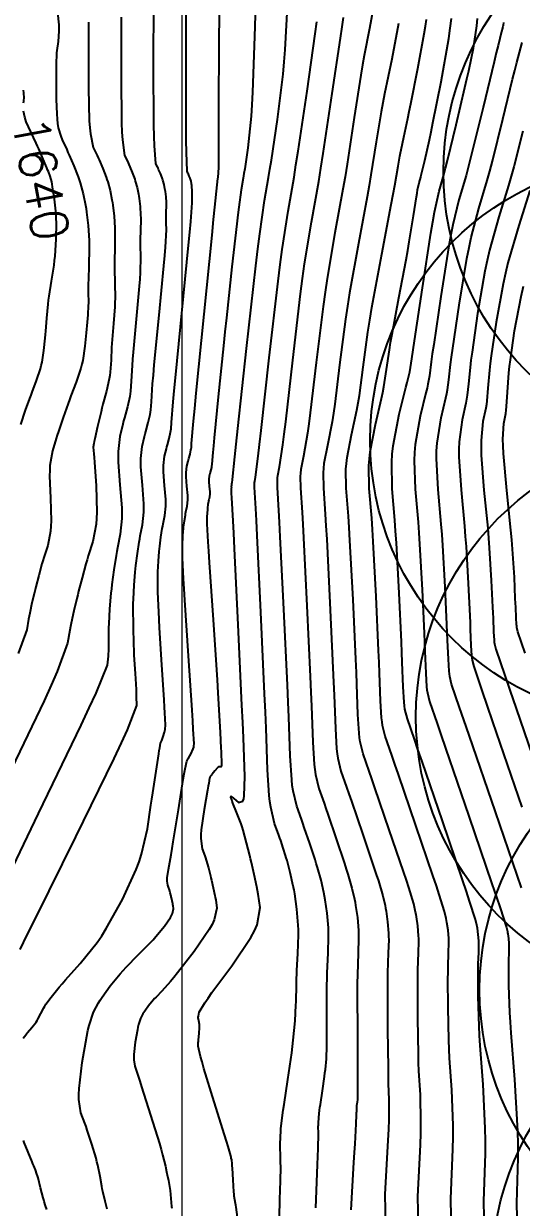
# Model space of a CAD drawing. Header units: metres. Extents: x 837117 to 838477, y 1189012 to 1191015.
# Drawn here: x 837660.1 to 837711.6, y 1189453.6 to 1189576 of the extents above; entities that cross this region are included whole.
import ezdxf

# ---------------------------------------------------------------- set-up
doc = ezdxf.new("R2010")
doc.units = ezdxf.units.M
doc.header["$LTSCALE"] = 0.3
for name, color, linetype in [('CIRCULOS', 60, 'Continuous'), ('COTAS 10', 1, 'Continuous'), ('COTAS INT', 252, 'Continuous')]:
    doc.layers.add(name, color=color, linetype=linetype)
doc.layers.add('COORD', color=7, linetype='Continuous', lineweight=20)
doc.styles.get("Standard").update_dxf_attribs({"font": 'simplex.shx'})

msp = doc.modelspace()

# ---------------------------------------------------------------- linework, layer by layer
at = {"layer": 'CIRCULOS'}
for centre in [(837732.54, 1189560.678), (837724.959, 1189532.911), (837729.694, 1189504.3), (837736.287, 1189476.06), (837737.58, 1189447.088)]:
    msp.add_circle(centre, 29, dxfattribs=at)
at = {"layer": 'COORD'}
msp.add_line((837676.514, 1189013.872), (837676.514, 1191013.872), dxfattribs=at)
at = {"layer": 'COTAS 10'}
for points, elevation in [([(837660.07, 1189471.065), (837660.326, 1189471.396), (837660.417, 1189471.509), (837660.516, 1189471.632), (837660.949, 1189472.153), (837661.39, 1189472.729), (837661.495, 1189472.887), (837661.592, 1189473.043), (837661.879, 1189473.597), (837662.189, 1189474.194), (837662.3, 1189474.376), (837662.422, 1189474.565), (837662.952, 1189475.312), (837663.781, 1189476.327), (837664.092, 1189476.687), (837664.437, 1189477.08), (837665.974, 1189478.782), (837667.718, 1189480.967), (837668.194, 1189481.665), (837668.666, 1189482.403), (837670.346, 1189485.403), (837671.752, 1189488.512), (837672.051, 1189489.318), (837672.312, 1189490.101), (837672.928, 1189492.731), (837673.283, 1189495.152), (837673.38, 1189495.802), (837673.475, 1189496.444), (837673.811, 1189498.691), (837674.084, 1189500.465), (837674.139, 1189500.81), (837674.185, 1189501.09), (837674.279, 1189501.572), (837674.342, 1189501.717), (837674.369, 1189501.786), (837674.401, 1189501.866), (837674.55, 1189502.26), (837674.693, 1189502.732), (837674.721, 1189502.862), (837674.744, 1189502.993), (837674.784, 1189503.463), (837674.731, 1189504.703), (837674.696, 1189505.318), (837674.651, 1189506.052), (837674.415, 1189509.685), (837674.171, 1189513.519), (837674.122, 1189514.379), (837674.081, 1189515.152), (837673.999, 1189517.215), (837673.989, 1189518.615), (837673.993, 1189518.97), (837674, 1189519.311), (837674.051, 1189520.422), (837674.134, 1189521.419), (837674.161, 1189521.687), (837674.19, 1189521.953), (837674.311, 1189522.885), (837674.453, 1189523.782), (837674.496, 1189524.026), (837674.54, 1189524.267), (837674.712, 1189525.122), (837674.821, 1189526.107), (837674.825, 1189526.432), (837674.818, 1189526.779), (837674.701, 1189528.217), (837674.584, 1189529.647), (837674.578, 1189529.988), (837674.582, 1189530.306), (837674.692, 1189531.258), (837674.876, 1189532.027), (837674.927, 1189532.229), (837674.978, 1189532.428), (837675.162, 1189533.109), (837675.312, 1189533.756), (837675.341, 1189533.933), (837675.365, 1189534.109), (837675.408, 1189534.737), (837675.579, 1189536.884), (837675.684, 1189538.017), (837675.814, 1189539.385), (837677.166, 1189553.102), (837677.293, 1189554.436), (837677.394, 1189555.528), (837677.546, 1189557.458), (837677.535, 1189557.804), (837677.535, 1189557.992), (837677.543, 1189558.321), (837677.55, 1189558.636), (837677.549, 1189558.719), (837677.546, 1189558.801), (837677.528, 1189559.086), (837677.498, 1189559.349), (837677.488, 1189559.417), (837677.477, 1189559.483), (837677.431, 1189559.705), (837677.373, 1189559.915), (837677.355, 1189559.973), (837677.335, 1189560.031), (837677.253, 1189560.242), (837677.164, 1189560.448), (837677.114, 1189560.558), (837677.024, 1189560.748), (837676.953, 1189562.727), (837676.941, 1189563.909), (837676.931, 1189565.367), (837676.921, 1189572.924), (837676.929, 1189580.808)], 1650), ([(837690.334, 1189453.494), (837690.526, 1189457.944), (837690.56, 1189458.855), (837690.586, 1189459.626), (837690.612, 1189461.249), (837690.599, 1189461.931), (837690.601, 1189462.108), (837690.605, 1189462.28), (837690.639, 1189462.861), (837690.727, 1189463.618), (837690.766, 1189463.901), (837690.811, 1189464.217), (837691.025, 1189465.624), (837691.242, 1189467.112), (837691.289, 1189467.479), (837691.33, 1189467.826), (837691.43, 1189468.915), (837691.476, 1189470.256), (837691.483, 1189470.761), (837691.488, 1189471.326), (837691.484, 1189473.849), (837691.489, 1189476.536), (837691.5, 1189477.204), (837691.515, 1189477.838), (837691.601, 1189479.849), (837691.657, 1189481.575), (837691.652, 1189482.029), (837691.639, 1189482.472), (837691.518, 1189483.985), (837691.312, 1189485.387), (837691.246, 1189485.76), (837691.175, 1189486.127), (837690.885, 1189487.397), (837690.513, 1189488.727), (837690.39, 1189489.132), (837690.259, 1189489.552), (837689.715, 1189491.202), (837689.143, 1189492.862), (837688.995, 1189493.289), (837688.851, 1189493.703), (837688.368, 1189495.078), (837687.988, 1189496.653), (837687.909, 1189497.192), (837687.841, 1189497.776), (837687.691, 1189500.257), (837687.544, 1189504.274), (837687.478, 1189505.826), (837687.402, 1189507.569), (837687.033, 1189515.453), (837686.665, 1189522.935), (837686.588, 1189524.425), (837686.522, 1189525.663), (837686.374, 1189528.033), (837686.359, 1189528.802), (837686.377, 1189529.031), (837686.404, 1189529.267), (837686.581, 1189530.178), (837686.936, 1189532.448), (837687.076, 1189533.541), (837687.234, 1189534.836), (837687.953, 1189541.189), (837688.76, 1189548.046), (837688.972, 1189549.659), (837689.18, 1189551.147), (837689.893, 1189555.489), (837690.638, 1189559.68), (837690.866, 1189561.073), (837691.104, 1189562.566), (837692.041, 1189568.801), (837692.882, 1189574.511), (837693.059, 1189575.673), (837693.212, 1189576.654)], 1660), ([(837707.816, 1189449.241), (837707.706, 1189454.212), (837707.888, 1189459.135), (837707.891, 1189460.451), (837707.874, 1189461.746), (837707.641, 1189466.253), (837707.342, 1189470.311), (837707.283, 1189471.324), (837707.235, 1189472.288), (837707.148, 1189475.368), (837707.142, 1189477.75), (837707.145, 1189478.274), (837707.151, 1189478.74), (837707.188, 1189479.932), (837707.213, 1189480.711), (837707.211, 1189480.915), (837707.205, 1189481.115), (837707.15, 1189481.798), (837707.057, 1189482.43), (837707.027, 1189482.599), (837706.996, 1189482.764), (837706.865, 1189483.337), (837706.251, 1189485.239), (837705.915, 1189486.243), (837705.506, 1189487.453), (837703.43, 1189493.545), (837701.326, 1189499.689), (837700.899, 1189500.931), (837700.54, 1189501.976), (837699.808, 1189504.091), (837699.565, 1189505.097), (837699.515, 1189505.441), (837699.472, 1189505.814), (837699.376, 1189507.397), (837699.282, 1189509.961), (837699.24, 1189510.952), (837699.191, 1189512.065), (837698.956, 1189517.097), (837698.676, 1189522.296), (837698.599, 1189523.514), (837698.522, 1189524.635), (837698.244, 1189527.882), (837698.188, 1189530.659), (837698.251, 1189531.484), (837698.347, 1189532.333), (837698.98, 1189535.599), (837699.667, 1189538.355), (837699.798, 1189538.882), (837699.903, 1189539.306), (837700.071, 1189539.985), (837700.269, 1189541.324), (837700.55, 1189543.208), (837701.365, 1189548.671), (837702.246, 1189554.336), (837702.443, 1189555.506), (837702.62, 1189556.504), (837703.092, 1189558.671), (837703.569, 1189560.358), (837703.75, 1189561.054), (837703.952, 1189561.849), (837704.858, 1189565.546), (837705.77, 1189569.407), (837705.975, 1189570.305), (837706.161, 1189571.129), (837706.66, 1189573.489), (837706.987, 1189575.775), (837707.062, 1189576.553)], 1670), ([(837660.109, 1189567.817), (837660.115, 1189567.989), (837660.12, 1189568.041), (837660.125, 1189568.095), (837660.153, 1189568.305), (837660.128, 1189568.859), (837660.1, 1189569.131)], 1640), ([(837659.826, 1189534.54), (837660.313, 1189536.012), (837660.753, 1189537.234), (837660.877, 1189537.57), (837661.001, 1189537.905), (837661.457, 1189539.107), (837661.853, 1189540.311), (837661.94, 1189540.647), (837662.017, 1189540.985), (837662.214, 1189542.215), (837662.338, 1189543.481), (837662.37, 1189543.842), (837662.4, 1189544.206), (837662.5, 1189545.558), (837662.632, 1189546.984), (837662.684, 1189547.395), (837662.741, 1189547.813), (837663.001, 1189549.383), (837663.257, 1189551.028), (837663.312, 1189551.494), (837663.36, 1189551.965), (837663.478, 1189553.702), (837663.497, 1189555.414), (837663.482, 1189555.869), (837663.459, 1189556.316), (837663.303, 1189557.86), (837663.107, 1189559.13), (837663.058, 1189559.404), (837663.011, 1189559.644), (837662.861, 1189560.229), (837662.667, 1189560.722), (837662.594, 1189560.904), (837662.511, 1189561.105), (837662.139, 1189561.995), (837661.679, 1189563.046), (837661.542, 1189563.349), (837661.4, 1189563.657), (837660.849, 1189564.81), (837660.382, 1189565.863), (837660.293, 1189566.108), (837660.222, 1189566.332), (837660.108, 1189566.969)], 1640), ([(837712.008, 1189510.895), (837711.248, 1189513.105), (837711.143, 1189513.541), (837711.121, 1189513.69), (837711.102, 1189513.851), (837711.061, 1189514.538), (837711.02, 1189515.649), (837711.002, 1189516.078), (837710.981, 1189516.561), (837710.879, 1189518.742), (837710.688, 1189521.657), (837710.61, 1189522.602), (837710.522, 1189523.606), (837710.113, 1189527.732), (837709.773, 1189531.54), (837709.727, 1189532.344), (837709.703, 1189533.04), (837709.79, 1189534.65), (837709.985, 1189535.698), (837710.028, 1189536.039), (837710.066, 1189536.403), (837710.166, 1189537.901), (837710.319, 1189539.873), (837710.391, 1189540.535), (837710.475, 1189541.248), (837710.887, 1189544.24), (837711.574, 1189547.794), (837711.831, 1189548.86)], 1680), ([(837662.518, 1189453.335), (837662.38, 1189453.723), (837662.247, 1189454.157), (837662.195, 1189454.344), (837662.137, 1189454.56), (837661.872, 1189455.582), (837661.603, 1189456.602), (837661.542, 1189456.818), (837661.487, 1189457.004), (837661.336, 1189457.434), (837661.15, 1189457.863), (837661.073, 1189458.048), (837660.984, 1189458.262), (837660.571, 1189459.276), (837660.174, 1189460.28), (837660.096, 1189460.488)], 1650)]:
    msp.add_lwpolyline(points, dxfattribs=dict(at, elevation=elevation))
at = {"layer": 'COTAS INT'}
for points, elevation in [([(837668.747, 1189453.38), (837668.541, 1189454.212), (837668.307, 1189455.184), (837668.248, 1189455.46), (837668.192, 1189455.737), (837668.011, 1189456.763), (837667.783, 1189457.91), (837667.697, 1189458.265), (837667.601, 1189458.635), (837667.171, 1189460.107), (837666.697, 1189461.56), (837666.574, 1189461.919), (837666.453, 1189462.259), (837666.045, 1189463.331), (837665.829, 1189464.71), (837665.829, 1189465.244), (837665.855, 1189465.843), (837666.167, 1189468.557), (837666.639, 1189471.264), (837666.765, 1189471.86), (837666.89, 1189472.388), (837667.326, 1189473.74), (837667.852, 1189474.717), (837668.033, 1189475.009), (837668.23, 1189475.31), (837669.068, 1189476.476), (837670.085, 1189477.714), (837670.394, 1189478.061), (837670.715, 1189478.41), (837671.975, 1189479.684), (837673.205, 1189480.921), (837673.507, 1189481.247), (837673.793, 1189481.565), (837674.687, 1189482.654), (837675.31, 1189483.56), (837675.425, 1189483.763), (837675.515, 1189483.945), (837675.63, 1189484.431), (837675.576, 1189484.774), (837675.56, 1189484.866), (837675.543, 1189484.957), (837675.475, 1189485.275), (837675.4, 1189485.588), (837675.379, 1189485.676), (837675.358, 1189485.765), (837675.278, 1189486.09), (837675.189, 1189486.41), (837675.162, 1189486.496), (837675.134, 1189486.581), (837675.022, 1189486.875), (837674.961, 1189487.298), (837674.964, 1189487.463), (837674.977, 1189487.649), (837675.096, 1189488.494), (837675.36, 1189490.04), (837675.464, 1189490.669), (837675.581, 1189491.383), (837676.116, 1189494.688), (837676.628, 1189497.815), (837676.731, 1189498.418), (837676.817, 1189498.907), (837676.988, 1189499.727), (837677.073, 1189499.857), (837677.106, 1189499.912), (837677.143, 1189499.975), (837677.307, 1189500.27), (837677.474, 1189500.59), (837677.513, 1189500.669), (837677.548, 1189500.743), (837677.646, 1189500.976), (837677.708, 1189501.18), (837677.72, 1189501.236), (837677.73, 1189501.292), (837677.748, 1189501.495), (837677.659, 1189503.015), (837677.602, 1189503.901), (837677.531, 1189504.989), (837677.157, 1189510.599), (837676.778, 1189516.368), (837676.704, 1189517.556), (837676.644, 1189518.566), (837676.537, 1189520.734), (837676.53, 1189521.681), (837676.533, 1189521.921), (837676.537, 1189522.152), (837676.572, 1189522.903), (837676.628, 1189523.578), (837676.646, 1189523.759), (837676.666, 1189523.939), (837676.748, 1189524.57), (837676.844, 1189525.176), (837676.873, 1189525.341), (837676.903, 1189525.504), (837677.019, 1189526.082), (837677.092, 1189526.749), (837677.095, 1189526.968), (837677.091, 1189527.203), (837677.011, 1189528.176), (837676.932, 1189529.143), (837676.928, 1189529.374), (837676.931, 1189529.589), (837677.006, 1189530.232), (837677.13, 1189530.753), (837677.164, 1189530.89), (837677.199, 1189531.024), (837677.323, 1189531.485), (837677.425, 1189531.922), (837677.444, 1189532.042), (837677.461, 1189532.161), (837677.489, 1189532.586), (837677.691, 1189534.895), (837677.816, 1189536.201), (837677.971, 1189537.798), (837678.782, 1189545.973), (837679.6, 1189554.143), (837679.76, 1189555.736), (837679.891, 1189557.038), (837680.122, 1189559.323), (837680.159, 1189559.652), (837680.168, 1189559.72), (837680.175, 1189559.779), (837680.194, 1189559.912), (837680.21, 1189560.003), (837680.215, 1189560.037), (837680.221, 1189560.073), (837680.245, 1189560.235), (837680.269, 1189560.477), (837680.275, 1189560.565), (837680.281, 1189560.662), (837680.297, 1189561.088), (837680.31, 1189563.487), (837680.313, 1189564.828), (837680.316, 1189566.463), (837680.325, 1189574.813), (837680.562, 1189583.595)], 1652), ([(837684.165, 1189580.117), (837684.012, 1189574.683), (837683.788, 1189568.938), (837683.714, 1189567.628), (837683.635, 1189566.44), (837683.309, 1189563.166), (837682.984, 1189560.989), (837682.907, 1189560.493), (837682.835, 1189560.043), (837682.619, 1189558.806), (837682.361, 1189557.019), (837682.262, 1189556.224), (837682.151, 1189555.298), (837681.652, 1189550.865), (837681.085, 1189545.588), (837680.932, 1189544.13), (837680.78, 1189542.672), (837680.245, 1189537.417), (837679.822, 1189533.153), (837679.741, 1189532.32), (837679.676, 1189531.639), (837679.571, 1189530.435), (837679.556, 1189530.213), (837679.548, 1189530.151), (837679.537, 1189530.089), (837679.484, 1189529.861), (837679.419, 1189529.62), (837679.401, 1189529.55), (837679.383, 1189529.479), (837679.319, 1189529.207), (837679.28, 1189528.872), (837679.278, 1189528.76), (837679.28, 1189528.639), (837679.322, 1189528.135), (837679.363, 1189527.627), (837679.365, 1189527.505), (837679.364, 1189527.391), (837679.326, 1189527.043), (837679.265, 1189526.742), (837679.249, 1189526.656), (837679.234, 1189526.57), (837679.184, 1189526.254), (837679.142, 1189525.925), (837679.131, 1189525.831), (837679.122, 1189525.737), (837679.093, 1189525.385), (837679.075, 1189524.993), (837679.072, 1189524.873), (837679.071, 1189524.748), (837679.074, 1189524.254), (837679.178, 1189522.411), (837679.24, 1189521.435), (837679.316, 1189520.258), (837679.71, 1189514.325), (837680.119, 1189508.128), (837680.205, 1189506.784), (837680.279, 1189505.602), (837680.447, 1189502.675), (837680.523, 1189501.069), (837680.538, 1189500.719), (837680.551, 1189500.411), (837680.58, 1189499.639), (837680.569, 1189499.253), (837680.557, 1189499.188), (837680.541, 1189499.141), (837680.452, 1189499.121), (837680.296, 1189499.118), (837680.238, 1189499.082), (837680.174, 1189499.031), (837679.886, 1189498.718), (837679.613, 1189498.377), (837679.558, 1189498.308), (837679.512, 1189498.249), (837679.418, 1189498.131), (837679.386, 1189498.078), (837679.379, 1189498.062), (837679.372, 1189498.044), (837679.355, 1189497.974), (837679.258, 1189497.43), (837679.201, 1189497.114), (837679.132, 1189496.726), (837678.771, 1189494.727), (837678.472, 1189492.602), (837678.441, 1189492.134), (837678.432, 1189491.719), (837678.586, 1189490.656), (837678.866, 1189489.915), (837678.938, 1189489.703), (837679.006, 1189489.487), (837679.229, 1189488.681), (837679.43, 1189487.864), (837679.484, 1189487.641), (837679.537, 1189487.419), (837679.725, 1189486.63), (837679.896, 1189485.831), (837679.939, 1189485.602), (837679.98, 1189485.371), (837680.114, 1189484.509), (837679.825, 1189483.287), (837679.6, 1189482.829), (837679.311, 1189482.318), (837677.744, 1189480.039), (837676.029, 1189477.814), (837675.648, 1189477.338), (837675.306, 1189476.921), (837674.409, 1189475.919), (837673.812, 1189475.315), (837673.66, 1189475.15), (837673.514, 1189474.986), (837673.032, 1189474.399), (837672.635, 1189473.847), (837672.542, 1189473.704), (837672.456, 1189473.566), (837672.207, 1189473.103), (837672, 1189472.463), (837671.941, 1189472.212), (837671.881, 1189471.93), (837671.658, 1189470.648), (837671.51, 1189469.363), (837671.498, 1189469.079), (837671.498, 1189468.826), (837671.6, 1189468.173), (837671.964, 1189467.121), (837672.129, 1189466.618), (837672.321, 1189466.022), (837673.246, 1189463.102), (837674.153, 1189460.152), (837674.335, 1189459.536), (837674.486, 1189459.008), (837674.779, 1189457.831), (837674.884, 1189457.233), (837674.917, 1189457.071), (837674.951, 1189456.911), (837675.088, 1189456.345), (837675.215, 1189455.721), (837675.243, 1189455.525), (837675.268, 1189455.318), (837675.333, 1189454.486), (837675.417, 1189453.663), (837675.454, 1189453.463)], 1654), ([(837659.734, 1189480.228), (837660.488, 1189481.751), (837661.362, 1189483.514), (837665.512, 1189491.883), (837669.479, 1189500.01), (837670.237, 1189501.622), (837670.847, 1189502.957), (837671.821, 1189505.469), (837671.804, 1189506.405), (837671.79, 1189506.745), (837671.772, 1189507.121), (837671.673, 1189508.771), (837671.563, 1189510.67), (837671.539, 1189511.202), (837671.518, 1189511.738), (837671.461, 1189513.696), (837671.448, 1189515.549), (837671.454, 1189516.019), (837671.463, 1189516.469), (837671.531, 1189517.94), (837671.64, 1189519.26), (837671.676, 1189519.615), (837671.715, 1189519.967), (837671.875, 1189521.201), (837672.063, 1189522.388), (837672.12, 1189522.711), (837672.178, 1189523.03), (837672.405, 1189524.161), (837672.549, 1189525.466), (837672.555, 1189525.895), (837672.546, 1189526.354), (837672.391, 1189528.258), (837672.236, 1189530.151), (837672.227, 1189530.603), (837672.233, 1189531.024), (837672.379, 1189532.283), (837672.622, 1189533.3), (837672.69, 1189533.569), (837672.757, 1189533.832), (837673.001, 1189534.734), (837673.199, 1189535.59), (837673.238, 1189535.824), (837673.27, 1189536.057), (837673.326, 1189536.888), (837673.456, 1189538.763), (837673.534, 1189539.654), (837673.63, 1189540.706), (837674.131, 1189545.848), (837674.622, 1189550.973), (837674.713, 1189552.015), (837674.784, 1189552.892), (837674.878, 1189554.695), (837674.856, 1189555.418), (837674.855, 1189555.614), (837674.855, 1189555.809), (837674.872, 1189556.496), (837674.886, 1189557.152), (837674.884, 1189557.327), (837674.879, 1189557.499), (837674.842, 1189558.093), (837674.778, 1189558.641), (837674.757, 1189558.783), (837674.734, 1189558.921), (837674.639, 1189559.384), (837674.518, 1189559.822), (837674.479, 1189559.943), (837674.437, 1189560.065), (837674.267, 1189560.505), (837674.08, 1189560.935), (837674.029, 1189561.051), (837673.977, 1189561.164), (837673.789, 1189561.56), (837673.639, 1189563.354), (837673.611, 1189564.349), (837673.589, 1189565.56), (837673.559, 1189571.733), (837673.565, 1189578.3)], 1648), ([(837670.201, 1189576.695), (837670.201, 1189575.576), (837670.196, 1189570.542), (837670.247, 1189565.753), (837670.282, 1189564.789), (837670.325, 1189563.981), (837670.554, 1189562.373), (837670.84, 1189561.77), (837670.918, 1189561.598), (837670.997, 1189561.423), (837671.281, 1189560.768), (837671.54, 1189560.098), (837671.604, 1189559.913), (837671.663, 1189559.729), (837671.847, 1189559.063), (837671.991, 1189558.359), (837672.026, 1189558.149), (837672.058, 1189557.933), (837672.155, 1189557.1), (837672.212, 1189556.196), (837672.219, 1189555.935), (837672.222, 1189555.669), (837672.202, 1189554.671), (837672.175, 1189553.626), (837672.175, 1189553.33), (837672.177, 1189553.032), (837672.21, 1189551.932), (837672.175, 1189550.255), (837672.134, 1189549.593), (837672.079, 1189548.845), (837671.769, 1189545.427), (837671.446, 1189542.027), (837671.384, 1189541.29), (837671.333, 1189540.642), (837671.244, 1189539.039), (837671.174, 1189538.005), (837671.135, 1189537.715), (837671.087, 1189537.424), (837670.84, 1189536.358), (837670.536, 1189535.236), (837670.452, 1189534.909), (837670.368, 1189534.574), (837670.066, 1189533.308), (837669.885, 1189531.741), (837669.877, 1189531.217), (837669.888, 1189530.655), (837670.08, 1189528.299), (837670.273, 1189525.93), (837670.284, 1189525.359), (837670.277, 1189524.824), (837670.099, 1189523.2), (837669.816, 1189521.793), (837669.743, 1189521.396), (837669.672, 1189520.994), (837669.438, 1189519.516), (837669.239, 1189517.981), (837669.191, 1189517.543), (837669.146, 1189517.101), (837669.01, 1189515.458), (837668.92, 1189513.917), (837668.905, 1189513.539), (837668.894, 1189513.181), (837668.887, 1189512.063), (837668.876, 1189511.097), (837668.862, 1189510.835), (837668.844, 1189510.577), (837668.739, 1189509.663), (837667.563, 1189506.762), (837666.87, 1189505.25), (837666.018, 1189503.431), (837661.612, 1189494.302), (837657.078, 1189484.844)], 1646), ([(837663.63, 1189577.173), (837663.75, 1189575.898), (837663.76, 1189575.569), (837663.759, 1189575.249), (837663.67, 1189574.18), (837663.546, 1189573.233), (837663.522, 1189572.991), (837663.503, 1189572.757), (837663.473, 1189571.982), (837663.473, 1189570.13), (837663.471, 1189568.16), (837663.539, 1189566.682), (837663.563, 1189566.139), (837663.623, 1189565.668), (837663.696, 1189565.236), (837663.963, 1189564.386), (837664.084, 1189563.998), (837664.565, 1189562.983), (837664.698, 1189562.692), (837664.831, 1189562.397), (837665.309, 1189561.294), (837665.746, 1189560.166), (837665.853, 1189559.854), (837665.953, 1189559.543), (837666.263, 1189558.422), (837666.506, 1189557.234), (837666.564, 1189556.881), (837666.619, 1189556.517), (837666.782, 1189555.114), (837666.878, 1189553.591), (837666.89, 1189553.151), (837666.895, 1189552.703), (837666.861, 1189551.021), (837666.804, 1189549.508), (837666.796, 1189549.167), (837666.791, 1189548.859), (837666.799, 1189548.029), (837666.808, 1189547.329), (837666.804, 1189547.103), (837666.796, 1189546.864), (837666.745, 1189545.885), (837666.657, 1189544.737), (837666.627, 1189544.391), (837666.594, 1189544.033), (837666.453, 1189542.638), (837666.219, 1189541.173), (837666.127, 1189540.77), (837666.023, 1189540.37), (837665.551, 1189538.936), (837665.009, 1189537.505), (837664.861, 1189537.106), (837664.714, 1189536.706), (837664.19, 1189535.251), (837663.704, 1189533.834), (837663.582, 1189533.457), (837663.464, 1189533.087), (837663.08, 1189531.807), (837662.835, 1189530.305), (837662.805, 1189529.794), (837662.791, 1189529.243), (837662.876, 1189526.912), (837662.949, 1189524.58), (837662.928, 1189524.028), (837662.889, 1189523.518), (837662.597, 1189522.013), (837662.207, 1189520.786), (837662.107, 1189520.449), (837662.009, 1189520.115), (837661.683, 1189518.921), (837661.388, 1189517.765), (837661.31, 1189517.455), (837661.234, 1189517.149), (837660.973, 1189516.079), (837660.738, 1189515.02), (837660.679, 1189514.721), (837660.622, 1189514.42), (837660.436, 1189513.31), (837659.545, 1189510.862)], 1642), ([(837682.236, 1189452.534), (837682.103, 1189453.584), (837682.072, 1189453.796), (837682.044, 1189453.974), (837681.962, 1189454.334), (837681.894, 1189454.734), (837681.875, 1189454.937), (837681.855, 1189455.18), (837681.782, 1189456.393), (837681.714, 1189457.61), (837681.698, 1189457.856), (837681.682, 1189458.062), (837681.634, 1189458.478), (837681.595, 1189458.638), (837681.586, 1189458.683), (837681.576, 1189458.729), (837681.547, 1189458.898), (837681.266, 1189459.86), (837681.099, 1189460.406), (837680.893, 1189461.073), (837679.826, 1189464.49), (837678.765, 1189467.929), (837678.564, 1189468.609), (837678.402, 1189469.172), (837678.151, 1189470.225), (837678.174, 1189470.599), (837678.185, 1189470.733), (837678.198, 1189470.882), (837678.263, 1189471.531), (837678.307, 1189472.18), (837678.307, 1189472.329), (837678.302, 1189472.464), (837678.238, 1189472.839), (837678.183, 1189473.151), (837678.183, 1189473.247), (837678.19, 1189473.347), (837678.269, 1189473.742), (837678.859, 1189474.732), (837679.189, 1189475.208), (837679.59, 1189475.771), (837681.636, 1189478.531), (837683.621, 1189481.485), (837683.983, 1189482.17), (837684.263, 1189482.798), (837684.599, 1189484.587), (837684.384, 1189485.967), (837684.318, 1189486.338), (837684.249, 1189486.704), (837683.974, 1189487.986), (837683.674, 1189489.25), (837683.589, 1189489.605), (837683.502, 1189489.962), (837683.181, 1189491.272), (837682.823, 1189492.563), (837682.713, 1189492.909), (837682.599, 1189493.25), (837682.149, 1189494.437), (837681.766, 1189495.378), (837681.693, 1189495.563), (837681.636, 1189495.715), (837681.551, 1189495.991), (837681.562, 1189496.043), (837681.565, 1189496.054), (837681.567, 1189496.063), (837681.577, 1189496.084), (837681.699, 1189495.995), (837681.773, 1189495.935), (837681.864, 1189495.859), (837682.338, 1189495.457), (837682.796, 1189495.562), (837682.877, 1189495.805), (837682.939, 1189496.142), (837682.997, 1189498.134), (837682.849, 1189502.121), (837682.78, 1189503.716), (837682.7, 1189505.523), (837682.311, 1189513.821), (837681.928, 1189521.728), (837681.852, 1189523.288), (837681.788, 1189524.576), (837681.664, 1189526.953), (837681.632, 1189527.443), (837681.625, 1189527.541), (837681.62, 1189527.621), (837681.612, 1189527.773), (837681.611, 1189527.814), (837681.611, 1189527.824), (837681.612, 1189527.834), (837681.613, 1189527.867), (837681.616, 1189527.896), (837681.616, 1189527.904), (837681.617, 1189527.911), (837681.625, 1189527.965), (837681.627, 1189527.979), (837681.632, 1189528.004), (837681.636, 1189528.032), (837681.636, 1189528.042), (837681.635, 1189528.052), (837681.632, 1189528.094), (837681.629, 1189528.135), (837681.628, 1189528.145), (837681.629, 1189528.155), (837681.632, 1189528.182), (837681.637, 1189528.205), (837681.639, 1189528.211), (837681.64, 1189528.216), (837681.645, 1189528.236), (837681.65, 1189528.255), (837681.651, 1189528.26), (837681.651, 1189528.265), (837681.653, 1189528.284), (837681.661, 1189528.383), (837681.667, 1189528.439), (837681.673, 1189528.508), (837681.708, 1189528.86), (837681.961, 1189531.201), (837682.104, 1189532.524), (837682.28, 1189534.139), (837683.181, 1189542.407), (837684.143, 1189550.943), (837684.356, 1189552.727), (837684.546, 1189554.26), (837685.044, 1189557.7), (837685.459, 1189560.084), (837685.598, 1189560.949), (837685.747, 1189561.905), (837686.372, 1189566.097), (837686.954, 1189570.788), (837687.076, 1189572.058), (837687.181, 1189573.314), (837687.418, 1189577.744)], 1656), ([(837696.309, 1189577.763), (837695.891, 1189575.518), (837695.333, 1189572.7), (837695.165, 1189571.738), (837694.991, 1189570.698), (837694.315, 1189566.287), (837693.575, 1189561.466), (837693.36, 1189560.168), (837693.142, 1189558.885), (837692.318, 1189554.384), (837691.504, 1189549.648), (837691.291, 1189548.217), (837691.083, 1189546.734), (837690.38, 1189540.949), (837689.771, 1189535.74), (837689.624, 1189534.621), (837689.486, 1189533.641), (837689.063, 1189531.271), (837688.793, 1189529.884), (837688.752, 1189529.524), (837688.725, 1189529.175), (837688.748, 1189528.003), (837688.922, 1189525.457), (837688.99, 1189524.243), (837689.067, 1189522.807), (837689.418, 1189515.782), (837689.759, 1189508.468), (837689.831, 1189506.851), (837689.892, 1189505.411), (837690.028, 1189501.685), (837690.167, 1189499.384), (837690.23, 1189498.842), (837690.303, 1189498.342), (837690.656, 1189496.881), (837691.189, 1189495.357), (837691.376, 1189494.818), (837691.58, 1189494.227), (837692.458, 1189491.67), (837693.308, 1189489.132), (837693.495, 1189488.554), (837693.66, 1189488.03), (837694.081, 1189486.585), (837694.339, 1189485.455), (837694.402, 1189485.128), (837694.461, 1189484.796), (837694.644, 1189483.548), (837694.752, 1189482.201), (837694.764, 1189481.806), (837694.768, 1189481.402), (837694.719, 1189479.866), (837694.645, 1189477.609), (837694.634, 1189476.751), (837694.627, 1189475.792), (837694.635, 1189471.487), (837694.661, 1189467.466), (837694.665, 1189466.687), (837694.668, 1189466.051), (837694.667, 1189464.962), (837694.652, 1189464.795), (837694.646, 1189464.743), (837694.639, 1189464.687), (837694.606, 1189464.46), (837694.573, 1189464.245), (837694.566, 1189464.197), (837694.56, 1189464.154), (837694.547, 1189464.038), (837694.541, 1189463.95), (837694.541, 1189463.896), (837694.543, 1189463.792), (837694.536, 1189463.48), (837694.53, 1189463.321), (837694.522, 1189463.131), (837694.481, 1189462.185), (837694.367, 1189460.121), (837694.314, 1189459.227), (837694.252, 1189458.193), (837693.95, 1189453.291)], 1662), ([(837666.837, 1189576.147), (837666.837, 1189572.853), (837666.833, 1189569.351), (837666.905, 1189565.946), (837666.952, 1189565.228), (837667.011, 1189564.609), (837667.319, 1189563.185), (837667.702, 1189562.377), (837667.808, 1189562.145), (837667.914, 1189561.91), (837668.295, 1189561.031), (837668.643, 1189560.132), (837668.728, 1189559.884), (837668.808, 1189559.636), (837669.055, 1189558.743), (837669.249, 1189557.796), (837669.295, 1189557.515), (837669.338, 1189557.225), (837669.469, 1189556.107), (837669.545, 1189554.893), (837669.555, 1189554.543), (837669.559, 1189554.186), (837669.531, 1189552.846), (837669.496, 1189551.442), (837669.495, 1189551.046), (837669.498, 1189550.645), (837669.543, 1189549.169), (837669.565, 1189547.619), (837669.554, 1189547.171), (837669.535, 1189546.716), (837669.407, 1189545.005), (837669.263, 1189543.348), (837669.234, 1189542.927), (837669.21, 1189542.521), (837669.163, 1189541.191), (837669.079, 1189539.953), (837669.032, 1189539.606), (837668.974, 1189539.257), (837668.678, 1189537.982), (837668.315, 1189536.64), (837668.215, 1189536.248), (837668.115, 1189535.848), (837667.753, 1189534.333), (837667.465, 1189533.049), (837667.411, 1189532.795), (837667.369, 1189532.584), (837667.308, 1189532.192), (837667.362, 1189531.516), (837667.391, 1189531.126), (837667.427, 1189530.649), (837667.608, 1189528.197), (837667.69, 1189525.473), (837667.663, 1189524.824), (837667.615, 1189524.222), (837667.261, 1189522.429), (837666.791, 1189520.948), (837666.669, 1189520.542), (837666.552, 1189520.139), (837666.158, 1189518.698), (837665.802, 1189517.304), (837665.708, 1189516.93), (837665.616, 1189516.56), (837665.301, 1189515.269), (837665.018, 1189513.992), (837664.947, 1189513.631), (837664.878, 1189513.268), (837664.654, 1189511.929), (837663.579, 1189508.976), (837662.973, 1189507.594), (837662.234, 1189505.967), (837658.454, 1189498.056)], 1644), ([(837686.566, 1189452.534), (837686.627, 1189454.39), (837686.693, 1189456.306), (837686.701, 1189456.785), (837686.705, 1189457.242), (837686.682, 1189458.707), (837686.658, 1189459.966), (837686.661, 1189460.293), (837686.669, 1189460.611), (837686.73, 1189461.683), (837686.894, 1189463.082), (837686.966, 1189463.605), (837687.049, 1189464.189), (837687.445, 1189466.789), (837687.845, 1189469.538), (837687.931, 1189470.216), (837688.007, 1189470.856), (837688.192, 1189472.868), (837688.284, 1189474.46), (837688.301, 1189474.836), (837688.314, 1189475.185), (837688.332, 1189476.212), (837688.352, 1189477.281), (837688.366, 1189477.656), (837688.385, 1189478.066), (837688.484, 1189479.833), (837688.546, 1189481.748), (837688.541, 1189482.252), (837688.526, 1189482.743), (837688.391, 1189484.423), (837688.163, 1189485.979), (837688.089, 1189486.393), (837688.011, 1189486.8), (837687.689, 1189488.209), (837687.365, 1189489.425), (837687.285, 1189489.71), (837687.209, 1189489.972), (837686.971, 1189490.733), (837686.707, 1189491.497), (837686.614, 1189491.761), (837686.514, 1189492.048), (837686.08, 1189493.275), (837685.672, 1189494.964), (837685.587, 1189495.543), (837685.515, 1189496.169), (837685.354, 1189498.829), (837685.197, 1189503.136), (837685.126, 1189504.801), (837685.044, 1189506.67), (837684.649, 1189515.124), (837684.263, 1189523.063), (837684.186, 1189524.608), (837684.122, 1189525.869), (837684, 1189528.063), (837683.993, 1189528.429), (837684.002, 1189528.538), (837684.014, 1189528.651), (837684.099, 1189529.085), (837684.387, 1189531.255), (837684.528, 1189532.461), (837684.697, 1189533.931), (837685.527, 1189541.428), (837686.436, 1189549.358), (837686.654, 1189551.101), (837686.857, 1189552.647), (837687.469, 1189556.595), (837688.084, 1189560.124), (837688.289, 1189561.406), (837688.51, 1189562.82), (837689.436, 1189569.029), (837690.268, 1189574.967), (837690.43, 1189576.211)], 1658), ([(837698.903, 1189576.019), (837698.221, 1189572.352), (837697.454, 1189568.746), (837697.271, 1189567.803), (837697.1, 1189566.885), (837696.589, 1189563.772), (837696.045, 1189560.366), (837695.854, 1189559.263), (837695.645, 1189558.09), (837694.743, 1189553.278), (837693.827, 1189548.148), (837693.609, 1189546.775), (837693.407, 1189545.423), (837692.806, 1189540.71), (837692.309, 1189536.645), (837692.172, 1189535.7), (837692.035, 1189534.835), (837691.545, 1189532.364), (837691.183, 1189530.5), (837691.127, 1189530.017), (837691.091, 1189529.548), (837691.122, 1189527.972), (837691.322, 1189525.252), (837691.392, 1189524.061), (837691.469, 1189522.68), (837691.802, 1189516.11), (837692.117, 1189509.367), (837692.183, 1189507.877), (837692.239, 1189506.549), (837692.365, 1189503.113), (837692.493, 1189500.991), (837692.551, 1189500.492), (837692.619, 1189500.031), (837692.944, 1189498.683), (837693.527, 1189497.012), (837693.757, 1189496.346), (837694.016, 1189495.593), (837695.201, 1189492.139), (837696.358, 1189488.713), (837696.6, 1189487.976), (837696.808, 1189487.332), (837697.277, 1189485.773), (837697.503, 1189484.782), (837697.558, 1189484.496), (837697.61, 1189484.205), (837697.771, 1189483.11), (837697.865, 1189481.929), (837697.876, 1189481.583), (837697.88, 1189481.229), (837697.836, 1189479.882), (837697.772, 1189477.82), (837697.763, 1189477.014), (837697.757, 1189476.107), (837697.767, 1189471.986), (837697.809, 1189467.956), (837697.824, 1189467.106), (837697.84, 1189466.371), (837697.91, 1189464.68), (837697.891, 1189462.611), (837697.851, 1189461.638), (837697.797, 1189460.492), (837697.476, 1189454.91), (837697.622, 1189448.311)], 1664), ([(837701.02, 1189448.621), (837700.886, 1189454.677), (837701.161, 1189460.04), (837701.198, 1189461.243), (837701.219, 1189462.323), (837701.153, 1189465.204), (837701.007, 1189467.685), (837700.977, 1189468.512), (837700.951, 1189469.4), (837700.894, 1189473.113), (837700.885, 1189476.655), (837700.89, 1189477.434), (837700.898, 1189478.126), (837700.953, 1189479.899), (837700.991, 1189481.056), (837700.988, 1189481.361), (837700.978, 1189481.658), (837700.897, 1189482.673), (837700.759, 1189483.613), (837700.715, 1189483.863), (837700.667, 1189484.109), (837700.473, 1189484.961), (837699.956, 1189486.635), (837699.705, 1189487.398), (837699.407, 1189488.293), (837697.944, 1189492.607), (837696.453, 1189496.958), (837696.138, 1189497.875), (837695.865, 1189498.666), (837695.232, 1189500.486), (837694.934, 1189501.719), (837694.872, 1189502.142), (837694.819, 1189502.599), (837694.702, 1189504.541), (837694.587, 1189507.686), (837694.535, 1189508.902), (837694.475, 1189510.267), (837694.187, 1189516.439), (837693.872, 1189522.552), (837693.794, 1189523.878), (837693.722, 1189525.046), (837693.496, 1189527.942), (837693.457, 1189529.921), (837693.503, 1189530.51), (837693.572, 1189531.117), (837694.027, 1189533.458), (837694.585, 1189536.028), (837694.72, 1189536.78), (837694.846, 1189537.549), (837695.232, 1189540.47), (837695.731, 1189544.111), (837695.928, 1189545.333), (837696.15, 1189546.648), (837697.168, 1189552.172), (837698.149, 1189557.295), (837698.348, 1189558.357), (837698.516, 1189559.265), (837698.863, 1189561.257), (837699.039, 1189562.318), (837699.099, 1189562.639), (837699.164, 1189562.972), (837699.441, 1189564.27), (837699.851, 1189566.192), (837699.999, 1189566.918), (837700.163, 1189567.729), (837700.88, 1189571.355), (837701.546, 1189574.955), (837701.677, 1189575.75), (837701.786, 1189576.456)], 1666), ([(837704.418, 1189448.931), (837704.296, 1189454.444), (837704.524, 1189459.588), (837704.545, 1189460.847), (837704.546, 1189462.035), (837704.397, 1189465.729), (837704.175, 1189468.998), (837704.13, 1189469.918), (837704.093, 1189470.844), (837704.021, 1189474.241), (837704.014, 1189477.202), (837704.018, 1189477.854), (837704.025, 1189478.433), (837704.071, 1189479.915), (837704.102, 1189480.884), (837704.099, 1189481.138), (837704.092, 1189481.387), (837704.024, 1189482.235), (837703.908, 1189483.022), (837703.871, 1189483.231), (837703.831, 1189483.437), (837703.669, 1189484.149), (837703.103, 1189485.937), (837702.81, 1189486.821), (837702.457, 1189487.873), (837700.687, 1189493.076), (837698.889, 1189498.323), (837698.518, 1189499.403), (837698.202, 1189500.321), (837697.52, 1189502.289), (837697.25, 1189503.408), (837697.194, 1189503.791), (837697.145, 1189504.206), (837697.039, 1189505.969), (837696.935, 1189508.824), (837696.888, 1189509.927), (837696.833, 1189511.166), (837696.572, 1189516.768), (837696.274, 1189522.424), (837696.197, 1189523.696), (837696.122, 1189524.84), (837695.87, 1189527.912), (837695.823, 1189530.293), (837695.878, 1189531.002), (837695.962, 1189531.733), (837696.509, 1189534.551), (837697.134, 1189537.222), (837697.267, 1189537.86), (837697.383, 1189538.453), (837697.659, 1189540.231), (837697.953, 1189542.276), (837698.081, 1189543.038), (837698.229, 1189543.885), (837698.933, 1189547.654), (837699.673, 1189551.586), (837699.844, 1189552.537), (837700, 1189553.427), (837700.443, 1189556.144), (837700.744, 1189558.082), (837700.811, 1189558.482), (837700.872, 1189558.822), (837701.031, 1189559.557), (837701.19, 1189560.119), (837701.25, 1189560.351), (837701.317, 1189560.616), (837701.619, 1189561.849), (837702.088, 1189563.978), (837702.26, 1189564.809), (837702.451, 1189565.744), (837703.295, 1189569.991), (837704.09, 1189574.466), (837704.251, 1189575.544), (837704.386, 1189576.552)], 1668), ([(837709.753, 1189576.128), (837709.725, 1189575.869), (837709.68, 1189575.685), (837709.662, 1189575.616), (837709.642, 1189575.54), (837709.548, 1189575.199), (837709.189, 1189573.757), (837709.002, 1189572.986), (837708.776, 1189572.055), (837707.642, 1189567.349), (837706.419, 1189562.381), (837706.136, 1189561.283), (837705.879, 1189560.307), (837705.153, 1189557.785), (837704.52, 1189555.196), (837704.321, 1189554.177), (837704.112, 1189553.027), (837703.269, 1189547.785), (837702.535, 1189542.816), (837702.394, 1189541.838), (837702.279, 1189541.034), (837702.09, 1189539.569), (837701.936, 1189538.725), (837701.844, 1189538.313), (837701.73, 1189537.823), (837701.142, 1189535.409), (837700.618, 1189532.474), (837700.546, 1189531.656), (837700.505, 1189530.835), (837700.618, 1189527.852), (837700.922, 1189524.429), (837701.001, 1189523.331), (837701.078, 1189522.168), (837701.341, 1189517.426), (837701.549, 1189512.964), (837701.593, 1189511.978), (837701.63, 1189511.099), (837701.713, 1189508.826), (837701.798, 1189507.421), (837701.836, 1189507.091), (837701.881, 1189506.786), (837702.096, 1189505.894), (837702.878, 1189503.63), (837703.28, 1189502.46), (837703.762, 1189501.054), (837706.174, 1189494.013), (837708.556, 1189487.033), (837709.02, 1189485.665), (837709.399, 1189484.542), (837710.061, 1189482.525), (837710.16, 1189482.092), (837710.184, 1189481.967), (837710.206, 1189481.839), (837710.277, 1189481.36), (837710.318, 1189480.844), (837710.323, 1189480.693), (837710.324, 1189480.538), (837710.305, 1189479.949), (837710.277, 1189479.046), (837710.273, 1189478.694), (837710.271, 1189478.297), (837710.275, 1189476.495), (837710.377, 1189473.732), (837710.437, 1189472.73), (837710.509, 1189471.625), (837710.884, 1189466.778), (837711.201, 1189461.458), (837711.238, 1189460.056), (837711.252, 1189458.683), (837711.116, 1189453.979), (837711.214, 1189449.55)], 1672), ([(837711.605, 1189486.613), (837708.917, 1189494.482), (837706.199, 1189502.419), (837705.661, 1189503.988), (837705.216, 1189505.285), (837704.384, 1189507.697), (837704.196, 1189508.474), (837704.157, 1189508.741), (837704.124, 1189509.029), (837704.05, 1189510.254), (837703.978, 1189512.237), (837703.945, 1189513.003), (837703.907, 1189513.863), (837703.725, 1189517.755), (837703.481, 1189522.04), (837703.403, 1189523.149), (837703.322, 1189524.223), (837702.991, 1189527.822), (837702.822, 1189531.012), (837702.841, 1189531.828), (837702.889, 1189532.616), (837703.304, 1189535.219), (837703.794, 1189537.292), (837703.89, 1189537.744), (837703.968, 1189538.145), (837704.109, 1189539.152), (837704.289, 1189540.744), (837704.393, 1189541.513), (837704.52, 1189542.424), (837705.174, 1189546.899), (837705.977, 1189551.719), (837706.198, 1189552.848), (837706.419, 1189553.887), (837707.214, 1189556.899), (837708.077, 1189559.791), (837708.341, 1189560.756), (837708.616, 1189561.792), (837709.698, 1189566.126), (837710.703, 1189570.261), (837710.929, 1189571.171), (837711.131, 1189571.979), (837711.674, 1189574.052)], 1674), ([(837711.754, 1189564.904), (837710.813, 1189561.204), (837710.545, 1189560.229), (837710.275, 1189559.276), (837709.275, 1189556.012), (837708.319, 1189552.579), (837708.076, 1189551.519), (837707.843, 1189550.411), (837707.078, 1189546.012), (837706.505, 1189542.032), (837706.392, 1189541.187), (837706.299, 1189540.454), (837706.128, 1189538.735), (837706.001, 1189537.564), (837705.936, 1189537.176), (837705.857, 1189536.76), (837705.466, 1189535.03), (837705.16, 1189532.757), (837705.136, 1189532), (837705.139, 1189531.188), (837705.365, 1189527.792), (837705.722, 1189524.018), (837705.805, 1189522.966), (837705.883, 1189521.913), (837706.11, 1189518.084), (837706.265, 1189514.762), (837706.297, 1189514.028), (837706.325, 1189513.374), (837706.387, 1189511.682), (837706.45, 1189510.636), (837706.479, 1189510.39), (837706.512, 1189510.163), (837706.672, 1189509.499), (837707.554, 1189506.939), (837708.042, 1189505.517), (837708.635, 1189503.785), (837711.66, 1189494.951)], 1676), ([(837712.473, 1189558.76), (837711.337, 1189555.126), (837710.218, 1189551.271), (837709.954, 1189550.189), (837709.708, 1189549.102), (837708.983, 1189545.126), (837708.49, 1189541.64), (837708.391, 1189540.861), (837708.309, 1189540.163), (837708.147, 1189538.318), (837708.034, 1189536.983), (837707.982, 1189536.607), (837707.921, 1189536.229), (837707.628, 1189534.84), (837707.431, 1189532.898), (837707.432, 1189532.172), (837707.456, 1189531.364), (837707.739, 1189527.762), (837708.122, 1189523.812), (837708.208, 1189522.784), (837708.285, 1189521.785), (837708.494, 1189518.413), (837708.623, 1189515.662), (837708.65, 1189515.053), (837708.673, 1189514.512), (837708.724, 1189513.11), (837708.776, 1189512.244), (837708.8, 1189512.04), (837708.828, 1189511.852), (837708.96, 1189511.302), (837709.891, 1189508.594), (837710.422, 1189507.045), (837711.072, 1189505.15), (837714.403, 1189495.419)], 1678)]:
    msp.add_lwpolyline(points, dxfattribs=dict(at, elevation=elevation))

# ---------------------------------------------------------------- texts
at = {"layer": 'COTAS 10', "insert": (837658.822, 1189566.065, 1640), "char_height": 3.8, "attachment_point": 7, "rotation": 280.48084}
msp.add_mtext('1640', dxfattribs=at)

doc.saveas('drawing.dxf')
